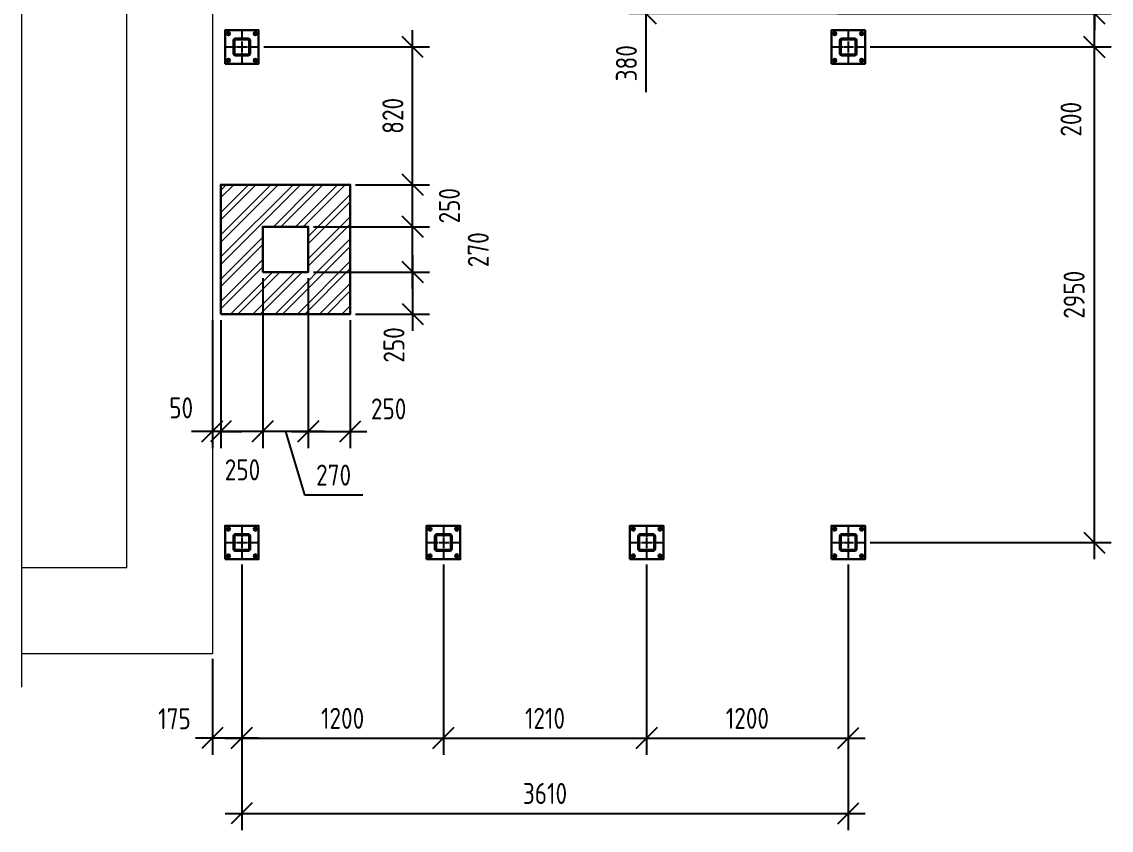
# Model space of a CAD drawing. Header units: millimetres. Extents: x -69913 to 106360, y -63759 to 35456.
# Drawn here: x -3410 to 3075, y 21994 to 26807 of the extents above; entities that cross this region are included whole.
import ezdxf

# ---------------------------------------------------------------- set-up
doc = ezdxf.new("R2010")
doc.units = ezdxf.units.MM
doc.header["$MEASUREMENT"] = 0
doc.linetypes.add('CENTER', pattern=[50.8, 31.75, -6.35, 6.35, -6.35])
doc.linetypes.add('ГОСТ 2.303 5', pattern=[24, 20, -1.5, 1, -1.5])
for name, color, linetype, lineweight in [('Кирпич силикат', 31, 'Continuous', 30), ('МЕТАЛЛ-25', 122, 'Continuous', 30), ('ОСИ', 211, 'CENTER', 15), ('размеры', 4, 'Continuous', 15), ('штриховка', 8, 'Continuous', 20)]:
    doc.layers.add(name, color=color, linetype=linetype, lineweight=lineweight)
doc.styles.add('ГОСТ 2.304', font='CS_Gost2304.shx')
doc.dimstyles.new('СПДС', dxfattribs={"dimscale": 100, "dimtxt": 2.5, "dimasz": 2.5, "dimexe": 2, "dimexo": 0.625, "dimgap": 1, "dimtad": 1, "dimdec": 0, "dimtxsty": 'ГОСТ 2.304', "dimblk": 'OBLIQUE', "dimblk1": 'OBLIQUE', "dimblk2": 'OBLIQUE', "dimcen": 2.5, "dimdle": 2, "dimadec": 0, "dimazin": 2, "dimtfac": 0.75, "dimtdec": 4, "dimtmove": 1, "dimatfit": 3, "dimfxl": 1, "dimtfill": 1, "dimtolj": 1, "dimarcsym": 1})

# ---------------------------------------------------------------- blocks, each defined once
blk = doc.blocks.new('_Oblique')
at = {"color": 0, "linetype": 'ByBlock', "lineweight": -2}
blk.add_line((-0.5, -0.5), (0.5, 0.5), dxfattribs=at)
blk = doc.blocks.new('*D10')
at = {"layer": 'размеры', "color": 0, "lineweight": -2, "ltscale": 100, "transparency": 16777216}
for p, q in [((2975.5, 27856.7), (2975.5, 26756.7)), ((1945.9, 27756.7), (3075.5, 27756.7)), ((1945.9, 26856.7), (3075.5, 26856.7))]:
    blk.add_line(p, q, dxfattribs=at)
at = {"layer": 'размеры', "color": 0, "lineweight": -2, "ltscale": 100, "transparency": 16777216, "xscale": 125, "yscale": 125, "zscale": 125}
for p, rotation in [((2975.5, 27756.7), 90), ((2975.5, 26856.7), 270)]:
    blk.add_blockref('_Oblique', p, dxfattribs=dict(at, rotation=rotation))
at = {"layer": 'размеры', "color": 0, "ltscale": 100, "transparency": 16777216, "insert": (2859.4, 27306.7), "char_height": 125, "attachment_point": 5, "rotation": 90, "style": 'ГОСТ 2.304', "bg_fill": 3, "box_fill_scale": 1.25, "bg_fill_color": 256, "bg_fill_true_color": 13158600, "bg_fill_transparency": 0}
blk.add_mtext('\\A1;900', dxfattribs=at)
blk = doc.blocks.new('*D11')
at = {"layer": 'размеры', "color": 0, "lineweight": -2, "ltscale": 100, "transparency": 16777216}
for p, q in [((1503.4, 27236.7), (204.3, 27236.7)), ((304.3, 27236.7), (304.3, 26756.7)), ((1883.4, 26856.7), (204.3, 26856.7)), ((304.3, 26856.7), (304.3, 26387.9))]:
    blk.add_line(p, q, dxfattribs=at)
at = {"layer": 'размеры', "color": 0, "lineweight": -2, "ltscale": 100, "transparency": 16777216, "xscale": 125, "yscale": 125, "zscale": 125}
for p, rotation in [((304.3, 27236.7), 90), ((304.3, 26856.7), 270)]:
    blk.add_blockref('_Oblique', p, dxfattribs=dict(at, rotation=rotation))
at = {"layer": 'размеры', "color": 0, "ltscale": 100, "transparency": 16777216, "insert": (189.2, 26559.8), "char_height": 125, "attachment_point": 5, "rotation": 90, "style": 'ГОСТ 2.304', "bg_fill": 3, "box_fill_scale": 1.25, "bg_fill_color": 256, "bg_fill_true_color": 13158600, "bg_fill_transparency": 0}
blk.add_mtext('\\A1;380', dxfattribs=at)
blk = doc.blocks.new('A$C7B9B0E34')
at = {"layer": 'МЕТАЛЛ-25', "ltscale": 100, "extrusion": (0, 0, -1)}
for p, q in [((-86.5, 83.8), (-80, 87.5)), ((-86.5, 83.8), (-86.5, 76.2)), ((-80, 72.5), (-86.5, 76.2)), ((-81.8, 80.8), (-83.4, 80.8)), ((-83.4, 79.2), (-81.8, 79.2)), ((-81.8, 80.8), (-78.2, 80.8)), ((-81.8, 79.2), (-78.2, 79.2)), ((-73.5, 83.8), (-80, 87.5)), ((-80, 72.5), (-73.5, 76.2)), ((-76.6, 80.8), (-78.2, 80.8)), ((-78.2, 79.2), (-76.6, 79.2)), ((-73.5, 83.8), (-73.5, 76.2)), ((73.5, 83.8), (80, 87.5)), ((73.5, 83.8), (73.5, 76.2)), ((80, 72.5), (73.5, 76.2)), ((78.2, 80.8), (76.6, 80.8)), ((76.6, 79.2), (78.2, 79.2)), ((78.2, 80.8), (81.8, 80.8)), ((78.2, 79.2), (81.8, 79.2)), ((86.5, 83.8), (80, 87.5)), ((80, 72.5), (86.5, 76.2)), ((83.4, 80.8), (81.8, 80.8)), ((81.8, 79.2), (83.4, 79.2)), ((86.5, 83.8), (86.5, 76.2)), ((-86.5, -76.2), (-80, -72.5)), ((-86.5, -76.2), (-86.5, -83.8)), ((-80, -87.5), (-86.5, -83.8)), ((-81.8, -79.2), (-83.4, -79.2)), ((-83.4, -80.8), (-81.8, -80.8)), ((-81.8, -79.2), (-78.2, -79.2)), ((-81.8, -80.8), (-78.2, -80.8)), ((-73.5, -76.2), (-80, -72.5)), ((-80, -87.5), (-73.5, -83.8)), ((-76.6, -79.2), (-78.2, -79.2)), ((-78.2, -80.8), (-76.6, -80.8)), ((-73.5, -76.2), (-73.5, -83.8)), ((73.5, -76.2), (80, -72.5)), ((73.5, -76.2), (73.5, -83.8)), ((80, -87.5), (73.5, -83.8)), ((78.2, -79.2), (76.6, -79.2)), ((76.6, -80.8), (78.2, -80.8)), ((78.2, -79.2), (81.8, -79.2)), ((78.2, -80.8), (81.8, -80.8)), ((86.5, -76.2), (80, -72.5)), ((80, -87.5), (86.5, -83.8)), ((83.4, -79.2), (81.8, -79.2)), ((81.8, -80.8), (83.4, -80.8)), ((86.5, -76.2), (86.5, -83.8))]:
    blk.add_line(p, q, dxfattribs=at)
at = {"layer": 'МЕТАЛЛ-25', "linetype": 'Continuous', "ltscale": 100}
for p, q in [((-50, -38), (-50, 38)), ((-44, -38), (-44, 38)), ((-38, 50), (38, 50)), ((-38, 44), (38, 44)), ((44, 38), (44, -38)), ((50, 38), (50, -38)), ((38, -44), (-38, -44)), ((38, -50), (-38, -50))]:
    blk.add_line(p, q, dxfattribs=at)
at = {"layer": 'МЕТАЛЛ-25', "ltscale": 100}
blk.add_lwpolyline([(-100, -100), (100, -100), (100, 100), (-100, 100)], close=True, dxfattribs=at)
for centre, radius, start, end in [((-80, 80), 10, 0, 180), ((-80, 80), 10, 180, 0), ((-80, 80), 3.88, 0, 180), ((-80, 80), 3.88, 180, 0), ((-80, 80), 3.5, 166.78699, 193.21301), ((-80, 80), 3.31, 344.99999, 255), ((-80, 80), 2, 23.57815, 156.42185), ((-80, 80), 2, 203.57815, 336.42185), ((-80, 80), 3.5, 346.78699, 13.21301), ((80, 80), 10, 0, 180), ((80, 80), 10, 180, 0), ((80, 80), 3.88, 0, 180), ((80, 80), 3.88, 180, 0), ((80, 80), 3.5, 166.78699, 193.21301), ((80, 80), 3.31, 344.99999, 255), ((80, 80), 2, 23.57815, 156.42185), ((80, 80), 2, 203.57815, 336.42185), ((80, 80), 3.5, 346.78699, 13.21301), ((-80, -80), 10, 0, 180), ((-80, -80), 10, 180, 0), ((-80, -80), 3.88, 0, 180), ((-80, -80), 3.88, 180, 0), ((-80, -80), 3.5, 166.78699, 193.21301), ((-80, -80), 3.31, 344.99999, 255), ((-80, -80), 2, 23.57815, 156.42185), ((-80, -80), 2, 203.57815, 336.42185), ((-80, -80), 3.5, 346.78699, 13.21301), ((80, -80), 10, 0, 180), ((80, -80), 10, 180, 0), ((80, -80), 3.88, 0, 180), ((80, -80), 3.88, 180, 0), ((80, -80), 3.5, 166.78699, 193.21301), ((80, -80), 3.31, 344.99999, 255), ((80, -80), 2, 23.57815, 156.42185), ((80, -80), 2, 203.57815, 336.42185), ((80, -80), 3.5, 346.78699, 13.21301)]:
    blk.add_arc(centre, radius, start, end, dxfattribs=at)
at = {"layer": 'МЕТАЛЛ-25', "linetype": 'Continuous', "ltscale": 100}
for centre, radius, start, end in [((-38, 38), 12, 90, 180), ((-38, 38), 6, 90, 180), ((38, 38), 12, 0, 90), ((38, 38), 6, 0, 90), ((-38, -38), 12, 180, 270), ((-38, -38), 6, 180, 270), ((38, -38), 6, 270, 0), ((38, -38), 12, 270, 0)]:
    blk.add_arc(centre, radius, start, end, dxfattribs=at)
at = {"layer": 'ОСИ', "linetype": 'ГОСТ 2.303 5', "lineweight": 25, "extrusion": (0, 0, -1)}
for p, q in [((-68, 80), (-92, 80)), ((-80, 68), (-80, 92)), ((92, 80), (68, 80)), ((80, 68), (80, 92)), ((-68, -80), (-92, -80)), ((-80, -92), (-80, -68)), ((92, -80), (68, -80)), ((80, -92), (80, -68))]:
    blk.add_line(p, q, dxfattribs=at)
at = {"layer": 'ОСИ', "linetype": 'ГОСТ 2.303 5', "lineweight": 25, "ltscale": 3}
for p, q in [((0, 100), (0, -100)), ((-100, 0), (100, 0))]:
    blk.add_line(p, q, dxfattribs=at)
blk = doc.blocks.new('*D16')
at = {"layer": 'размеры', "color": 0, "lineweight": -2, "ltscale": 100, "transparency": 16777216}
for p, q in [((2975.5, 23606.7), (2975.5, 26756.7)), ((1640.9, 26656.7), (3075.5, 26656.7)), ((1640.9, 23706.7), (3075.5, 23706.7))]:
    blk.add_line(p, q, dxfattribs=at)
at = {"layer": 'размеры', "color": 0, "lineweight": -2, "ltscale": 100, "transparency": 16777216, "xscale": 125, "yscale": 125, "zscale": 125}
for p, rotation in [((2975.5, 26656.7), 90), ((2975.5, 23706.7), 270)]:
    blk.add_blockref('_Oblique', p, dxfattribs=dict(at, rotation=rotation))
at = {"layer": 'размеры', "color": 0, "ltscale": 100, "transparency": 16777216, "insert": (2854.5, 25181.7), "char_height": 125, "attachment_point": 5, "rotation": 90, "style": 'ГОСТ 2.304', "bg_fill": 3, "box_fill_scale": 1.25, "bg_fill_color": 256, "bg_fill_true_color": 13158600, "bg_fill_transparency": 0}
blk.add_mtext('\\A1;2950', dxfattribs=at)
blk = doc.blocks.new('*D17')
at = {"layer": 'размеры', "color": 0, "lineweight": -2, "ltscale": 100, "transparency": 16777216}
for p, q in [((2975.5, 26556.7), (2975.5, 26956.7)), ((1445.9, 26856.7), (3075.5, 26856.7)), ((1640.9, 26656.7), (3075.5, 26656.7))]:
    blk.add_line(p, q, dxfattribs=at)
at = {"layer": 'размеры', "color": 0, "lineweight": -2, "ltscale": 100, "transparency": 16777216, "xscale": 125, "yscale": 125, "zscale": 125}
for p, rotation in [((2975.5, 26856.7), 90), ((2975.5, 26656.7), 270)]:
    blk.add_blockref('_Oblique', p, dxfattribs=dict(at, rotation=rotation))
at = {"layer": 'размеры', "color": 0, "ltscale": 100, "transparency": 16777216, "insert": (2836, 26226.4), "char_height": 125, "attachment_point": 5, "rotation": 90, "style": 'ГОСТ 2.304', "bg_fill": 3, "box_fill_scale": 1.25, "bg_fill_color": 256, "bg_fill_true_color": 13158600, "bg_fill_transparency": 0}
blk.add_mtext('\\A1;200', dxfattribs=at)
blk = doc.blocks.new('*D29')
at = {"layer": 'размеры', "color": 0, "lineweight": -2, "ltscale": 50, "transparency": 16777216}
for p, q in [((-1705.3, 25280.4), (-1705.3, 24267.8)), ((-1455.3, 25030.4), (-1455.3, 24267.8)), ((-1805.3, 24367.8), (-1355.3, 24367.8))]:
    blk.add_line(p, q, dxfattribs=at)
at = {"layer": 'размеры', "color": 0, "lineweight": -2, "ltscale": 50, "transparency": 16777216, "xscale": 125, "yscale": 125, "zscale": 125, "rotation": 180}
blk.add_blockref('_Oblique', (-1705.3, 24367.8), dxfattribs=at)
at = {"layer": 'размеры', "color": 0, "ltscale": 50, "transparency": 16777216, "insert": (-1226.3, 24501.9), "char_height": 125, "attachment_point": 5, "style": 'ГОСТ 2.304', "bg_fill": 3, "box_fill_scale": 1.25, "bg_fill_color": 256, "bg_fill_true_color": 13158600, "bg_fill_transparency": 0}
blk.add_mtext('\\A1;250', dxfattribs=at)
at = {"layer": 'размеры', "color": 0, "lineweight": -2, "ltscale": 50, "transparency": 16777216, "xscale": 125, "yscale": 125, "zscale": 125}
blk.add_blockref('_Oblique', (-1455.3, 24367.8), dxfattribs=at)
blk = doc.blocks.new('*D30')
at = {"layer": 'размеры', "color": 0, "lineweight": -2, "ltscale": 50, "transparency": 16777216}
for p, q in [((-1975.3, 25280.4), (-1975.3, 24267.8)), ((-1705.3, 25280.4), (-1705.3, 24267.8)), ((-1605.3, 24367.8), (-2075.3, 24367.8)), ((-1840.3, 24367.8), (-1727.2, 23990.8)), ((-1727.2, 23990.8), (-1380.4, 23990.8))]:
    blk.add_line(p, q, dxfattribs=at)
at = {"layer": 'размеры', "color": 0, "lineweight": -2, "ltscale": 50, "transparency": 16777216, "xscale": 125, "yscale": 125, "zscale": 125, "rotation": 180}
blk.add_blockref('_Oblique', (-1975.3, 24367.8), dxfattribs=at)
at = {"layer": 'размеры', "color": 0, "lineweight": -2, "ltscale": 50, "transparency": 16777216, "xscale": 125, "yscale": 125, "zscale": 125}
blk.add_blockref('_Oblique', (-1705.3, 24367.8), dxfattribs=at)
at = {"layer": 'размеры', "color": 0, "ltscale": 50, "transparency": 16777216, "insert": (-1553.8, 24108.1), "char_height": 125, "attachment_point": 5, "style": 'ГОСТ 2.304', "bg_fill": 3, "box_fill_scale": 1.25, "bg_fill_color": 256, "bg_fill_true_color": 13158600, "bg_fill_transparency": 0}
blk.add_mtext('\\A1;270', dxfattribs=at)
blk = doc.blocks.new('*D31')
at = {"layer": 'размеры', "color": 0, "lineweight": -2, "ltscale": 50, "transparency": 16777216}
for p, q in [((-1975.3, 25280.4), (-1975.3, 24267.8)), ((-2225.3, 25030.4), (-2225.3, 24267.8)), ((-1875.3, 24367.8), (-2325.3, 24367.8))]:
    blk.add_line(p, q, dxfattribs=at)
at = {"layer": 'размеры', "color": 0, "lineweight": -2, "ltscale": 50, "transparency": 16777216, "xscale": 125, "yscale": 125, "zscale": 125, "rotation": 180}
blk.add_blockref('_Oblique', (-2225.3, 24367.8), dxfattribs=at)
at = {"layer": 'размеры', "color": 0, "lineweight": -2, "ltscale": 50, "transparency": 16777216, "xscale": 125, "yscale": 125, "zscale": 125}
blk.add_blockref('_Oblique', (-1975.3, 24367.8), dxfattribs=at)
at = {"layer": 'размеры', "color": 0, "ltscale": 50, "transparency": 16777216, "insert": (-2096.4, 24139.4), "char_height": 125, "attachment_point": 5, "style": 'ГОСТ 2.304', "bg_fill": 3, "box_fill_scale": 1.25, "bg_fill_color": 256, "bg_fill_true_color": 13158600, "bg_fill_transparency": 0}
blk.add_mtext('\\A1;250', dxfattribs=at)
blk = doc.blocks.new('*D32')
at = {"layer": 'размеры', "color": 0, "lineweight": -2, "ltscale": 50, "transparency": 16777216}
for p, q in [((-2275.3, 25030.4), (-2275.3, 24267.8)), ((-2225.3, 25030.4), (-2225.3, 24267.8)), ((-2275.3, 24367.8), (-2400.3, 24367.8)), ((-2225.3, 24367.8), (-2275.3, 24367.8)), ((-2225.3, 24367.8), (-2100.3, 24367.8))]:
    blk.add_line(p, q, dxfattribs=at)
at = {"layer": 'размеры', "color": 0, "lineweight": -2, "ltscale": 50, "transparency": 16777216, "xscale": 125, "yscale": 125, "zscale": 125, "rotation": 180}
blk.add_blockref('_Oblique', (-2225.3, 24367.8), dxfattribs=at)
at = {"layer": 'размеры', "color": 0, "ltscale": 50, "transparency": 16777216, "insert": (-2461.5, 24508), "char_height": 125, "attachment_point": 5, "style": 'ГОСТ 2.304', "bg_fill": 3, "box_fill_scale": 1.25, "bg_fill_color": 256, "bg_fill_true_color": 13158600, "bg_fill_transparency": 0}
blk.add_mtext('\\A1;50', dxfattribs=at)
at = {"layer": 'размеры', "color": 0, "lineweight": -2, "ltscale": 50, "transparency": 16777216, "xscale": 125, "yscale": 125, "zscale": 125}
blk.add_blockref('_Oblique', (-2275.3, 24367.8), dxfattribs=at)
blk = doc.blocks.new('*D33')
at = {"layer": 'размеры', "color": 0, "lineweight": -2, "ltscale": 50, "transparency": 16777216}
for p, q in [((-1083.6, 25216.7), (-1083.6, 25686.7)), ((-1674.1, 25586.7), (-983.6, 25586.7)), ((-1674.1, 25316.7), (-983.6, 25316.7))]:
    blk.add_line(p, q, dxfattribs=at)
at = {"layer": 'размеры', "color": 0, "lineweight": -2, "ltscale": 50, "transparency": 16777216, "xscale": 125, "yscale": 125, "zscale": 125}
for p, rotation in [((-1083.6, 25586.7), 90), ((-1083.6, 25316.7), 270)]:
    blk.add_blockref('_Oblique', p, dxfattribs=dict(at, rotation=rotation))
at = {"layer": 'размеры', "color": 0, "ltscale": 50, "transparency": 16777216, "insert": (-692.7, 25449.7), "char_height": 125, "attachment_point": 5, "rotation": 90, "style": 'ГОСТ 2.304', "bg_fill": 3, "box_fill_scale": 1.25, "bg_fill_color": 256, "bg_fill_true_color": 13158600, "bg_fill_transparency": 0}
blk.add_mtext('\\A1;270', dxfattribs=at)
blk = doc.blocks.new('*D34')
at = {"layer": 'размеры', "color": 0, "lineweight": -2, "ltscale": 50, "transparency": 16777216}
for p, q in [((-1083.6, 25416.7), (-1083.6, 24966.7)), ((-1674.1, 25316.7), (-983.6, 25316.7)), ((-1424.1, 25066.7), (-983.6, 25066.7))]:
    blk.add_line(p, q, dxfattribs=at)
at = {"layer": 'размеры', "color": 0, "lineweight": -2, "ltscale": 50, "transparency": 16777216, "xscale": 125, "yscale": 125, "zscale": 125, "rotation": 90}
blk.add_blockref('_Oblique', (-1083.6, 25316.7), dxfattribs=at)
at = {"layer": 'размеры', "color": 0, "ltscale": 50, "transparency": 16777216, "insert": (-1194.5, 24882.7), "char_height": 125, "attachment_point": 5, "rotation": 90, "style": 'ГОСТ 2.304', "bg_fill": 3, "box_fill_scale": 1.25, "bg_fill_color": 256, "bg_fill_true_color": 13158600, "bg_fill_transparency": 0}
blk.add_mtext('\\A1;250', dxfattribs=at)
at = {"layer": 'размеры', "color": 0, "lineweight": -2, "ltscale": 50, "transparency": 16777216, "xscale": 125, "yscale": 125, "zscale": 125, "rotation": 270}
blk.add_blockref('_Oblique', (-1083.6, 25066.7), dxfattribs=at)
blk = doc.blocks.new('*D35')
at = {"layer": 'размеры', "color": 0, "lineweight": -2, "ltscale": 50, "transparency": 16777216}
for p, q in [((-1083.6, 25486.7), (-1083.6, 25936.7)), ((-1424.1, 25836.7), (-983.6, 25836.7)), ((-1674.1, 25586.7), (-983.6, 25586.7))]:
    blk.add_line(p, q, dxfattribs=at)
at = {"layer": 'размеры', "color": 0, "lineweight": -2, "ltscale": 50, "transparency": 16777216, "xscale": 125, "yscale": 125, "zscale": 125}
for p, rotation in [((-1083.6, 25836.7), 90), ((-1083.6, 25586.7), 270)]:
    blk.add_blockref('_Oblique', p, dxfattribs=dict(at, rotation=rotation))
at = {"layer": 'размеры', "color": 0, "ltscale": 50, "transparency": 16777216, "insert": (-864.6, 25711.7), "char_height": 125, "attachment_point": 5, "rotation": 90, "style": 'ГОСТ 2.304', "bg_fill": 3, "box_fill_scale": 1.25, "bg_fill_color": 256, "bg_fill_true_color": 13158600, "bg_fill_transparency": 0}
blk.add_mtext('\\A1;250', dxfattribs=at)
blk = doc.blocks.new('*D36')
at = {"layer": 'размеры', "color": 0, "lineweight": -2, "ltscale": 50, "transparency": 16777216}
for p, q in [((-1083.6, 25736.7), (-1083.6, 26756.7)), ((-1969.1, 26656.7), (-983.6, 26656.7)), ((-1424.1, 25836.7), (-983.6, 25836.7))]:
    blk.add_line(p, q, dxfattribs=at)
at = {"layer": 'размеры', "color": 0, "lineweight": -2, "ltscale": 50, "transparency": 16777216, "xscale": 125, "yscale": 125, "zscale": 125}
for p, rotation in [((-1083.6, 26656.7), 90), ((-1083.6, 25836.7), 270)]:
    blk.add_blockref('_Oblique', p, dxfattribs=dict(at, rotation=rotation))
at = {"layer": 'размеры', "color": 0, "ltscale": 50, "transparency": 16777216, "insert": (-1201, 26246.7), "char_height": 125, "attachment_point": 5, "rotation": 90, "style": 'ГОСТ 2.304', "bg_fill": 3, "box_fill_scale": 1.25, "bg_fill_color": 256, "bg_fill_true_color": 13158600, "bg_fill_transparency": 0}
blk.add_mtext('\\A1;820', dxfattribs=at)
blk = doc.blocks.new('*D40')
at = {"layer": 'размеры', "color": 0, "lineweight": -2, "ltscale": 50, "transparency": 16777216}
for p, q in [((-2100.3, 23575.4), (-2100.3, 22442.6)), ((-900.3, 23575.4), (-900.3, 22442.6)), ((-2200.3, 22542.6), (-800.3, 22542.6))]:
    blk.add_line(p, q, dxfattribs=at)
at = {"layer": 'размеры', "color": 0, "lineweight": -2, "ltscale": 50, "transparency": 16777216, "xscale": 125, "yscale": 125, "zscale": 125, "rotation": 180}
blk.add_blockref('_Oblique', (-2100.3, 22542.6), dxfattribs=at)
at = {"layer": 'размеры', "color": 0, "lineweight": -2, "ltscale": 50, "transparency": 16777216, "xscale": 125, "yscale": 125, "zscale": 125}
blk.add_blockref('_Oblique', (-900.3, 22542.6), dxfattribs=at)
at = {"layer": 'размеры', "color": 0, "ltscale": 50, "transparency": 16777216, "insert": (-1500.3, 22659.9), "char_height": 125, "attachment_point": 5, "style": 'ГОСТ 2.304', "bg_fill": 3, "box_fill_scale": 1.25, "bg_fill_color": 256, "bg_fill_true_color": 13158600, "bg_fill_transparency": 0}
blk.add_mtext('\\A1;1200', dxfattribs=at)
blk = doc.blocks.new('*D41')
at = {"layer": 'размеры', "color": 0, "lineweight": -2, "ltscale": 50, "transparency": 16777216}
for p, q in [((-900.3, 23575.4), (-900.3, 22442.6)), ((309.7, 23575.4), (309.7, 22442.6)), ((-1000.3, 22542.6), (409.7, 22542.6))]:
    blk.add_line(p, q, dxfattribs=at)
at = {"layer": 'размеры', "color": 0, "lineweight": -2, "ltscale": 50, "transparency": 16777216, "xscale": 125, "yscale": 125, "zscale": 125, "rotation": 180}
blk.add_blockref('_Oblique', (-900.3, 22542.6), dxfattribs=at)
at = {"layer": 'размеры', "color": 0, "lineweight": -2, "ltscale": 50, "transparency": 16777216, "xscale": 125, "yscale": 125, "zscale": 125}
blk.add_blockref('_Oblique', (309.7, 22542.6), dxfattribs=at)
at = {"layer": 'размеры', "color": 0, "ltscale": 50, "transparency": 16777216, "insert": (-295.3, 22659.9), "char_height": 125, "attachment_point": 5, "style": 'ГОСТ 2.304', "bg_fill": 3, "box_fill_scale": 1.25, "bg_fill_color": 256, "bg_fill_true_color": 13158600, "bg_fill_transparency": 0}
blk.add_mtext('\\A1;1210', dxfattribs=at)
blk = doc.blocks.new('*D42')
at = {"layer": 'размеры', "color": 0, "lineweight": -2, "ltscale": 50, "transparency": 16777216}
for p, q in [((309.7, 23575.4), (309.7, 22442.6)), ((1509.7, 23575.4), (1509.7, 22442.6)), ((209.7, 22542.6), (1609.7, 22542.6))]:
    blk.add_line(p, q, dxfattribs=at)
at = {"layer": 'размеры', "color": 0, "lineweight": -2, "ltscale": 50, "transparency": 16777216, "xscale": 125, "yscale": 125, "zscale": 125, "rotation": 180}
blk.add_blockref('_Oblique', (309.7, 22542.6), dxfattribs=at)
at = {"layer": 'размеры', "color": 0, "lineweight": -2, "ltscale": 50, "transparency": 16777216, "xscale": 125, "yscale": 125, "zscale": 125}
blk.add_blockref('_Oblique', (1509.7, 22542.6), dxfattribs=at)
at = {"layer": 'размеры', "color": 0, "ltscale": 50, "transparency": 16777216, "insert": (909.7, 22659.9), "char_height": 125, "attachment_point": 5, "style": 'ГОСТ 2.304', "bg_fill": 3, "box_fill_scale": 1.25, "bg_fill_color": 256, "bg_fill_true_color": 13158600, "bg_fill_transparency": 0}
blk.add_mtext('\\A1;1200', dxfattribs=at)
blk = doc.blocks.new('*D43')
at = {"layer": 'размеры', "color": 0, "lineweight": -2, "ltscale": 50, "transparency": 16777216}
for p, q in [((-2100.3, 23575.4), (-2100.3, 21993.9)), ((1509.7, 23575.4), (1509.7, 21993.9)), ((-2200.3, 22093.9), (1609.7, 22093.9))]:
    blk.add_line(p, q, dxfattribs=at)
at = {"layer": 'размеры', "color": 0, "lineweight": -2, "ltscale": 50, "transparency": 16777216, "xscale": 125, "yscale": 125, "zscale": 125, "rotation": 180}
blk.add_blockref('_Oblique', (-2100.3, 22093.9), dxfattribs=at)
at = {"layer": 'размеры', "color": 0, "lineweight": -2, "ltscale": 50, "transparency": 16777216, "xscale": 125, "yscale": 125, "zscale": 125}
blk.add_blockref('_Oblique', (1509.7, 22093.9), dxfattribs=at)
at = {"layer": 'размеры', "color": 0, "ltscale": 50, "transparency": 16777216, "insert": (-295.3, 22212.7), "char_height": 125, "attachment_point": 5, "style": 'ГОСТ 2.304', "bg_fill": 3, "box_fill_scale": 1.25, "bg_fill_color": 256, "bg_fill_true_color": 13158600, "bg_fill_transparency": 0}
blk.add_mtext('\\A1;3610', dxfattribs=at)
blk = doc.blocks.new('*D44')
at = {"layer": 'размеры', "color": 0, "lineweight": -2, "ltscale": 50, "transparency": 16777216}
for p, q in [((-2100.3, 23575.4), (-2100.3, 22442.6)), ((-2275.3, 23014.4), (-2275.3, 22442.6)), ((-2000.3, 22542.6), (-2375.3, 22542.6))]:
    blk.add_line(p, q, dxfattribs=at)
at = {"layer": 'размеры', "color": 0, "lineweight": -2, "ltscale": 50, "transparency": 16777216, "xscale": 125, "yscale": 125, "zscale": 125, "rotation": 180}
blk.add_blockref('_Oblique', (-2275.3, 22542.6), dxfattribs=at)
at = {"layer": 'размеры', "color": 0, "lineweight": -2, "ltscale": 50, "transparency": 16777216, "xscale": 125, "yscale": 125, "zscale": 125}
blk.add_blockref('_Oblique', (-2100.3, 22542.6), dxfattribs=at)
at = {"layer": 'размеры', "color": 0, "ltscale": 50, "transparency": 16777216, "insert": (-2501.3, 22657.7), "char_height": 125, "attachment_point": 5, "style": 'ГОСТ 2.304', "bg_fill": 3, "box_fill_scale": 1.25, "bg_fill_color": 256, "bg_fill_true_color": 13158600, "bg_fill_transparency": 0}
blk.add_mtext('\\A1;175', dxfattribs=at)

msp = doc.modelspace()

# ---------------------------------------------------------------- hatches: boundary and pattern name
at = {"layer": 'штриховка', "ltscale": 50}
h = msp.add_hatch(dxfattribs=at)
h.set_pattern_fill('ANSI32', color=256, scale=250, style=0)
h.set_pattern_definition([(45, (-48477.65, -220382.35), (-66.29126, 66.29126), []), (45, (-48433.46, -220382.35), (-66.29126, 66.29126), [])])
h.paths.add_polyline_path([(-1455.3, 25836.7), (-2225.3, 25836.7), (-2225.3, 25066.7), (-1455.3, 25066.7)])
h.paths.add_polyline_path([(-1975.3, 25586.7), (-1705.3, 25586.7), (-1705.3, 25316.7), (-1975.3, 25316.7)], flags=16)

# ---------------------------------------------------------------- linework, layer by layer
at = {"layer": 'Кирпич силикат', "lineweight": 15, "ltscale": 40}
for p, q in [((-2275.3, 35255.7), (-2275.3, 23045.7)), ((-2785.3, 23555.7), (-2785.3, 28955.7))]:
    msp.add_line(p, q, dxfattribs=at)
at = {"layer": 'Кирпич силикат', "ltscale": 100}
for points in [[(-2225.3, 25066.7), (-1455.3, 25066.7), (-1455.3, 25836.7), (-2225.3, 25836.7)], [(-1975.3, 25316.7), (-1705.3, 25316.7), (-1705.3, 25586.7), (-1975.3, 25586.7)]]:
    msp.add_lwpolyline(points, close=True, dxfattribs=at)
at = {"layer": 'Кирпич силикат', "lineweight": 15, "ltscale": 40, "flags": 128}
for points in [[(-2785.3, 23555.7), (-3410.3, 23555.7)], [(-3410.3, 23045.7), (-2275.3, 23045.7)]]:
    msp.add_lwpolyline(points, dxfattribs=at)
at = {"layer": 'МЕТАЛЛ-25', "ltscale": 100, "extrusion": (0, 0, -1)}
for p, q in [((-2186.8, 23790.4), (-2180.3, 23794.2)), ((-2186.8, 23790.4), (-2186.8, 23782.9)), ((-2180.3, 23779.2), (-2186.8, 23782.9)), ((-2182.2, 23787.5), (-2183.7, 23787.5)), ((-2183.7, 23785.9), (-2182.2, 23785.9)), ((-2182.2, 23787.5), (-2178.5, 23787.5)), ((-2182.2, 23785.9), (-2178.5, 23785.9)), ((-2173.8, 23790.4), (-2180.3, 23794.2)), ((-2180.3, 23779.2), (-2173.8, 23782.9)), ((-2176.9, 23787.5), (-2178.5, 23787.5)), ((-2178.5, 23785.9), (-2176.9, 23785.9)), ((-2173.8, 23790.4), (-2173.8, 23782.9)), ((-2026.8, 23790.4), (-2020.3, 23794.2)), ((-2026.8, 23790.4), (-2026.8, 23782.9)), ((-2020.3, 23779.2), (-2026.8, 23782.9)), ((-2022.2, 23787.5), (-2023.7, 23787.5)), ((-2023.7, 23785.9), (-2022.2, 23785.9)), ((-2022.2, 23787.5), (-2018.5, 23787.5)), ((-2022.2, 23785.9), (-2018.5, 23785.9)), ((-2013.8, 23790.4), (-2020.3, 23794.2)), ((-2020.3, 23779.2), (-2013.8, 23782.9)), ((-2016.9, 23787.5), (-2018.5, 23787.5)), ((-2018.5, 23785.9), (-2016.9, 23785.9)), ((-2013.8, 23790.4), (-2013.8, 23782.9)), ((-986.8, 23790.4), (-980.3, 23794.2)), ((-986.8, 23790.4), (-986.8, 23782.9)), ((-980.3, 23779.2), (-986.8, 23782.9)), ((-982.2, 23787.5), (-983.7, 23787.5)), ((-983.7, 23785.9), (-982.2, 23785.9)), ((-982.2, 23787.5), (-978.5, 23787.5)), ((-982.2, 23785.9), (-978.5, 23785.9)), ((-973.8, 23790.4), (-980.3, 23794.2)), ((-980.3, 23779.2), (-973.8, 23782.9)), ((-976.9, 23787.5), (-978.5, 23787.5)), ((-978.5, 23785.9), (-976.9, 23785.9)), ((-973.8, 23790.4), (-973.8, 23782.9)), ((-826.8, 23790.4), (-820.3, 23794.2)), ((-826.8, 23790.4), (-826.8, 23782.9)), ((-820.3, 23779.2), (-826.8, 23782.9)), ((-822.2, 23787.5), (-823.7, 23787.5)), ((-823.7, 23785.9), (-822.2, 23785.9)), ((-822.2, 23787.5), (-818.5, 23787.5)), ((-822.2, 23785.9), (-818.5, 23785.9)), ((-813.8, 23790.4), (-820.3, 23794.2)), ((-820.3, 23779.2), (-813.8, 23782.9)), ((-816.9, 23787.5), (-818.5, 23787.5)), ((-818.5, 23785.9), (-816.9, 23785.9)), ((-813.8, 23790.4), (-813.8, 23782.9)), ((-2186.8, 23630.4), (-2180.3, 23634.2)), ((-2186.8, 23630.4), (-2186.8, 23622.9)), ((-2180.3, 23619.2), (-2186.8, 23622.9)), ((-2182.2, 23627.5), (-2183.7, 23627.5)), ((-2183.7, 23625.9), (-2182.2, 23625.9)), ((-2182.2, 23627.5), (-2178.5, 23627.5)), ((-2182.2, 23625.9), (-2178.5, 23625.9)), ((-2173.8, 23630.4), (-2180.3, 23634.2)), ((-2180.3, 23619.2), (-2173.8, 23622.9)), ((-2176.9, 23627.5), (-2178.5, 23627.5)), ((-2178.5, 23625.9), (-2176.9, 23625.9)), ((-2173.8, 23630.4), (-2173.8, 23622.9)), ((-2026.8, 23630.4), (-2020.3, 23634.2)), ((-2026.8, 23630.4), (-2026.8, 23622.9)), ((-2020.3, 23619.2), (-2026.8, 23622.9)), ((-2022.2, 23627.5), (-2023.7, 23627.5)), ((-2023.7, 23625.9), (-2022.2, 23625.9)), ((-2022.2, 23627.5), (-2018.5, 23627.5)), ((-2022.2, 23625.9), (-2018.5, 23625.9)), ((-2013.8, 23630.4), (-2020.3, 23634.2)), ((-2020.3, 23619.2), (-2013.8, 23622.9)), ((-2016.9, 23627.5), (-2018.5, 23627.5)), ((-2018.5, 23625.9), (-2016.9, 23625.9)), ((-2013.8, 23630.4), (-2013.8, 23622.9))]:
    msp.add_line(p, q, dxfattribs=at)
at = {"layer": 'МЕТАЛЛ-25', "linetype": 'Continuous', "ltscale": 100}
for p, q in [((-2150.3, 23668.7), (-2150.3, 23744.7)), ((-2144.3, 23668.7), (-2144.3, 23744.7)), ((-2138.3, 23756.7), (-2062.3, 23756.7)), ((-2138.3, 23750.7), (-2062.3, 23750.7)), ((-2056.3, 23744.7), (-2056.3, 23668.7)), ((-2050.3, 23744.7), (-2050.3, 23668.7)), ((-950.3, 23668.7), (-950.3, 23744.7)), ((-944.3, 23668.7), (-944.3, 23744.7)), ((-938.3, 23756.7), (-862.3, 23756.7)), ((-938.3, 23750.7), (-862.3, 23750.7)), ((-856.3, 23744.7), (-856.3, 23668.7)), ((-850.3, 23744.7), (-850.3, 23668.7)), ((-2062.3, 23662.7), (-2138.3, 23662.7)), ((-2062.3, 23656.7), (-2138.3, 23656.7)), ((-862.3, 23662.7), (-938.3, 23662.7)), ((-862.3, 23656.7), (-938.3, 23656.7))]:
    msp.add_line(p, q, dxfattribs=at)
at = {"layer": 'МЕТАЛЛ-25', "ltscale": 100}
msp.add_lwpolyline([(-2200.3, 23606.7), (-2000.3, 23606.7), (-2000.3, 23806.7), (-2200.3, 23806.7)], close=True, dxfattribs=at)
for centre, radius, start, end in [((-2180.3, 23786.7), 10, 0, 180), ((-2180.3, 23786.7), 10, 180, 0), ((-2180.3, 23786.7), 3.88, 0, 180), ((-2180.3, 23786.7), 3.88, 180, 0), ((-2180.3, 23786.7), 3.5, 166.78699, 193.21301), ((-2180.3, 23786.7), 3.31, 344.99999, 255), ((-2180.3, 23786.7), 2, 23.57815, 156.42185), ((-2180.3, 23786.7), 2, 203.57815, 336.42185), ((-2180.3, 23786.7), 3.5, 346.78699, 13.21301), ((-2020.3, 23786.7), 10, 0, 180), ((-2020.3, 23786.7), 10, 180, 0), ((-2020.3, 23786.7), 3.88, 0, 180), ((-2020.3, 23786.7), 3.88, 180, 0), ((-2020.3, 23786.7), 3.5, 166.78699, 193.21301), ((-2020.3, 23786.7), 3.31, 344.99999, 255), ((-2020.3, 23786.7), 2, 23.57815, 156.42185), ((-2020.3, 23786.7), 2, 203.57815, 336.42185), ((-2020.3, 23786.7), 3.5, 346.78699, 13.21301), ((-980.3, 23786.7), 10, 0, 180), ((-980.3, 23786.7), 10, 180, 0), ((-980.3, 23786.7), 3.88, 0, 180), ((-980.3, 23786.7), 3.88, 180, 0), ((-980.3, 23786.7), 3.5, 166.78699, 193.21301), ((-980.3, 23786.7), 3.31, 344.99999, 255), ((-980.3, 23786.7), 2, 23.57815, 156.42185), ((-980.3, 23786.7), 2, 203.57815, 336.42185), ((-980.3, 23786.7), 3.5, 346.78699, 13.21301), ((-820.3, 23786.7), 10, 0, 180), ((-820.3, 23786.7), 10, 180, 0), ((-820.3, 23786.7), 3.88, 0, 180), ((-820.3, 23786.7), 3.88, 180, 0), ((-820.3, 23786.7), 3.5, 166.78699, 193.21301), ((-820.3, 23786.7), 3.31, 344.99999, 255), ((-820.3, 23786.7), 2, 23.57815, 156.42185), ((-820.3, 23786.7), 2, 203.57815, 336.42185), ((-820.3, 23786.7), 3.5, 346.78699, 13.21301), ((-2180.3, 23626.7), 10, 0, 180), ((-2180.3, 23626.7), 10, 180, 0), ((-2180.3, 23626.7), 3.88, 0, 180), ((-2180.3, 23626.7), 3.88, 180, 0), ((-2180.3, 23626.7), 3.5, 166.78699, 193.21301), ((-2180.3, 23626.7), 3.31, 344.99999, 255), ((-2180.3, 23626.7), 2, 23.57815, 156.42185), ((-2180.3, 23626.7), 2, 203.57815, 336.42185), ((-2180.3, 23626.7), 3.5, 346.78699, 13.21301), ((-2020.3, 23626.7), 10, 0, 180), ((-2020.3, 23626.7), 10, 180, 0), ((-2020.3, 23626.7), 3.88, 0, 180), ((-2020.3, 23626.7), 3.88, 180, 0), ((-2020.3, 23626.7), 3.5, 166.78699, 193.21301), ((-2020.3, 23626.7), 3.31, 344.99999, 255), ((-2020.3, 23626.7), 2, 23.57815, 156.42185), ((-2020.3, 23626.7), 2, 203.57815, 336.42185), ((-2020.3, 23626.7), 3.5, 346.78699, 13.21301)]:
    msp.add_arc(centre, radius, start, end, dxfattribs=at)
at = {"layer": 'МЕТАЛЛ-25', "linetype": 'Continuous', "ltscale": 100}
for centre, radius, start, end in [((-2138.3, 23744.7), 12, 90, 180), ((-2138.3, 23744.7), 6, 90, 180), ((-2062.3, 23744.7), 12, 0, 90), ((-2062.3, 23744.7), 6, 0, 90), ((-938.3, 23744.7), 12, 90, 180), ((-938.3, 23744.7), 6, 90, 180), ((-862.3, 23744.7), 12, 0, 90), ((-862.3, 23744.7), 6, 0, 90), ((-2138.3, 23668.7), 12, 180, 270), ((-2138.3, 23668.7), 6, 180, 270), ((-2062.3, 23668.7), 6, 270, 0), ((-2062.3, 23668.7), 12, 270, 0), ((-938.3, 23668.7), 12, 180, 270), ((-938.3, 23668.7), 6, 180, 270), ((-862.3, 23668.7), 6, 270, 0), ((-862.3, 23668.7), 12, 270, 0)]:
    msp.add_arc(centre, radius, start, end, dxfattribs=at)
at = {"layer": 'ОСИ', "linetype": 'ГОСТ 2.303 5', "lineweight": 25, "ltscale": 3}
for p, q in [((-2100.3, 23806.7), (-2100.3, 23606.7)), ((-2200.3, 23706.7), (-2000.3, 23706.7)), ((-1000.3, 23706.7), (-800.3, 23706.7))]:
    msp.add_line(p, q, dxfattribs=at)
at = {"layer": 'ОСИ', "linetype": 'ГОСТ 2.303 5', "lineweight": 25, "extrusion": (0, 0, -1)}
for p, q in [((-2168.3, 23786.7), (-2192.3, 23786.7)), ((-2180.3, 23774.7), (-2180.3, 23798.7)), ((-2008.3, 23786.7), (-2032.3, 23786.7)), ((-2020.3, 23774.7), (-2020.3, 23798.7)), ((-968.3, 23786.7), (-992.3, 23786.7)), ((-980.3, 23774.7), (-980.3, 23798.7)), ((-808.3, 23786.7), (-832.3, 23786.7)), ((-820.3, 23774.7), (-820.3, 23798.7)), ((-2168.3, 23626.7), (-2192.3, 23626.7)), ((-2180.3, 23614.7), (-2180.3, 23638.7)), ((-2008.3, 23626.7), (-2032.3, 23626.7)), ((-2020.3, 23614.7), (-2020.3, 23638.7))]:
    msp.add_line(p, q, dxfattribs=at)
at = {"layer": 'размеры', "ltscale": 100}
msp.add_line((-3410.3, 22845.7), (-3410.3, 29050.7), dxfattribs=at)

# ---------------------------------------------------------------- block references
at = {"layer": 'МЕТАЛЛ-25', "ltscale": 100}
for p in [(-2100.3, 26656.7), (309.7, 23706.7), (1509.7, 23706.7)]:
    msp.add_blockref('A$C7B9B0E34', p, dxfattribs=at)

# ---------------------------------------------------------------- dimensions: what is measured, and where the dimension line sits
at = {"layer": 'размеры', "ltscale": 100}
dim = msp.add_linear_dim(base=(2975.5, 26856.7), p1=(1914.7, 27756.7), p2=(1914.7, 26856.7), angle=90, dimstyle='СПДС', override={"dimscale": 50}, dxfattribs=at)
dim.commit()
dim.dimension.update_dxf_attribs({"geometry": '*D10', "text_midpoint": (2859.4, 27306.7)})

# ---------------------------------------------------------------- next in the draw order: dimensions: what is measured, and where the dimension line sits
dim = msp.add_linear_dim(base=(304.3, 27236.7), p1=(1914.7, 26856.7), p2=(1534.7, 27236.7), angle=90, dimstyle='СПДС', override={"dimscale": 50, "dimtmove": 0}, dxfattribs=at)
dim.commit()
dim.dimension.update_dxf_attribs({"geometry": '*D11', "text_midpoint": (304.3, 26559.8), "dimtype": 160})
at = {"layer": 'размеры', "ltscale": 50}
dim = msp.add_linear_dim(base=(-1455.3, 24367.8), p1=(-1705.3, 25311.7), p2=(-1455.3, 25061.7), dimstyle='СПДС', override={"dimscale": 50, "dimtmove": 2}, dxfattribs=at)
dim.commit()
dim.dimension.update_dxf_attribs({"geometry": '*D29', "text_midpoint": (-1226.3, 24501.9), "dimtype": 160})
dim = msp.add_linear_dim(base=(-900.3, 22542.6), p1=(-2100.3, 23606.7), p2=(-900.3, 23606.7), dimstyle='СПДС', override={"dimscale": 50}, dxfattribs=at)
dim.commit()
dim.dimension.update_dxf_attribs({"geometry": '*D40', "text_midpoint": (-1500.3, 22659.9)})

# ---------------------------------------------------------------- next in the draw order: linework, layer by layer
at = {"layer": 'МЕТАЛЛ-25', "ltscale": 100, "extrusion": (0, 0, -1)}
for p, q in [((-986.8, 23630.4), (-980.3, 23634.2)), ((-986.8, 23630.4), (-986.8, 23622.9)), ((-980.3, 23619.2), (-986.8, 23622.9)), ((-982.2, 23627.5), (-983.7, 23627.5)), ((-983.7, 23625.9), (-982.2, 23625.9)), ((-982.2, 23627.5), (-978.5, 23627.5)), ((-982.2, 23625.9), (-978.5, 23625.9)), ((-973.8, 23630.4), (-980.3, 23634.2)), ((-980.3, 23619.2), (-973.8, 23622.9)), ((-976.9, 23627.5), (-978.5, 23627.5)), ((-978.5, 23625.9), (-976.9, 23625.9)), ((-973.8, 23630.4), (-973.8, 23622.9)), ((-826.8, 23630.4), (-820.3, 23634.2)), ((-826.8, 23630.4), (-826.8, 23622.9)), ((-820.3, 23619.2), (-826.8, 23622.9)), ((-822.2, 23627.5), (-823.7, 23627.5)), ((-823.7, 23625.9), (-822.2, 23625.9)), ((-822.2, 23627.5), (-818.5, 23627.5)), ((-822.2, 23625.9), (-818.5, 23625.9)), ((-813.8, 23630.4), (-820.3, 23634.2)), ((-820.3, 23619.2), (-813.8, 23622.9)), ((-816.9, 23627.5), (-818.5, 23627.5)), ((-818.5, 23625.9), (-816.9, 23625.9)), ((-813.8, 23630.4), (-813.8, 23622.9))]:
    msp.add_line(p, q, dxfattribs=at)
at = {"layer": 'МЕТАЛЛ-25', "ltscale": 100}
msp.add_lwpolyline([(-1000.3, 23606.7), (-800.3, 23606.7), (-800.3, 23806.7), (-1000.3, 23806.7)], close=True, dxfattribs=at)
for centre, radius, start, end in [((-980.3, 23626.7), 10, 0, 180), ((-980.3, 23626.7), 10, 180, 0), ((-980.3, 23626.7), 3.88, 0, 180), ((-980.3, 23626.7), 3.88, 180, 0), ((-980.3, 23626.7), 3.5, 166.78699, 193.21301), ((-980.3, 23626.7), 3.31, 344.99999, 255), ((-980.3, 23626.7), 2, 23.57815, 156.42185), ((-980.3, 23626.7), 2, 203.57815, 336.42185), ((-980.3, 23626.7), 3.5, 346.78699, 13.21301), ((-820.3, 23626.7), 10, 0, 180), ((-820.3, 23626.7), 10, 180, 0), ((-820.3, 23626.7), 3.88, 0, 180), ((-820.3, 23626.7), 3.88, 180, 0), ((-820.3, 23626.7), 3.5, 166.78699, 193.21301), ((-820.3, 23626.7), 3.31, 344.99999, 255), ((-820.3, 23626.7), 2, 23.57815, 156.42185), ((-820.3, 23626.7), 2, 203.57815, 336.42185), ((-820.3, 23626.7), 3.5, 346.78699, 13.21301)]:
    msp.add_arc(centre, radius, start, end, dxfattribs=at)
at = {"layer": 'ОСИ', "linetype": 'ГОСТ 2.303 5', "lineweight": 25, "ltscale": 3}
msp.add_line((-900.3, 23806.7), (-900.3, 23606.7), dxfattribs=at)
at = {"layer": 'ОСИ', "linetype": 'ГОСТ 2.303 5', "lineweight": 25, "extrusion": (0, 0, -1)}
for p, q in [((-968.3, 23626.7), (-992.3, 23626.7)), ((-980.3, 23614.7), (-980.3, 23638.7)), ((-808.3, 23626.7), (-832.3, 23626.7)), ((-820.3, 23614.7), (-820.3, 23638.7))]:
    msp.add_line(p, q, dxfattribs=at)

# ---------------------------------------------------------------- next in the draw order: block references
at = {"layer": 'МЕТАЛЛ-25', "ltscale": 100}
msp.add_blockref('A$C7B9B0E34', (1509.7, 26656.7), dxfattribs=at)

# ---------------------------------------------------------------- next in the draw order: dimensions: what is measured, and where the dimension line sits
at = {"layer": 'размеры', "ltscale": 50}
dim = msp.add_linear_dim(base=(-1975.3, 24367.8), p1=(-1705.3, 25311.7), p2=(-1975.3, 25311.7), dimstyle='СПДС', override={"dimscale": 50}, dxfattribs=at)
dim.commit()
dim.dimension.update_dxf_attribs({"geometry": '*D30', "text_midpoint": (-1677.2, 24108.1)})

# ---------------------------------------------------------------- next in the draw order: dimensions: what is measured, and where the dimension line sits
at = {"layer": 'размеры', "ltscale": 100}
dim = msp.add_linear_dim(base=(2975.5, 26656.7), p1=(1609.7, 23706.7), p2=(1609.7, 26656.7), angle=90, dimstyle='СПДС', override={"dimscale": 50}, dxfattribs=at)
dim.commit()
dim.dimension.update_dxf_attribs({"geometry": '*D16', "text_midpoint": (2854.5, 25181.7)})
at = {"layer": 'размеры', "ltscale": 50}
dim = msp.add_linear_dim(base=(-1083.6, 25586.7), p1=(-1705.3, 25316.7), p2=(-1705.3, 25586.7), angle=90, dimstyle='СПДС', override={"dimscale": 50, "dimtmove": 2}, dxfattribs=at)
dim.commit()
dim.dimension.update_dxf_attribs({"geometry": '*D33', "text_midpoint": (-692.7, 25449.7), "dimtype": 160})
dim = msp.add_linear_dim(base=(-2225.3, 24367.8), p1=(-1975.3, 25311.7), p2=(-2225.3, 25061.7), dimstyle='СПДС', override={"dimscale": 50, "dimtmove": 2}, dxfattribs=at)
dim.commit()
dim.dimension.update_dxf_attribs({"geometry": '*D31', "text_midpoint": (-2096.4, 24139.4), "dimtype": 160})
dim = msp.add_linear_dim(base=(309.7, 22542.6), p1=(-900.3, 23606.7), p2=(309.7, 23606.7), dimstyle='СПДС', override={"dimscale": 50}, dxfattribs=at)
dim.commit()
dim.dimension.update_dxf_attribs({"geometry": '*D41', "text_midpoint": (-295.3, 22659.9)})

# ---------------------------------------------------------------- next in the draw order: dimensions: what is measured, and where the dimension line sits
at = {"layer": 'размеры', "ltscale": 100}
dim = msp.add_linear_dim(base=(2975.5, 26856.7), p1=(1609.7, 26656.7), p2=(1414.7, 26856.7), angle=90, dimstyle='СПДС', override={"dimscale": 50, "dimtmove": 2}, dxfattribs=at)
dim.commit()
dim.dimension.update_dxf_attribs({"geometry": '*D17', "text_midpoint": (2836, 26226.4), "dimtype": 160})
at = {"layer": 'размеры', "ltscale": 50}
for base, p1, p2, picture, middle in [((-1083.6, 25836.7), (-1705.3, 25586.7), (-1455.3, 25836.7), '*D35', (-864.6, 25711.7)), ((-1083.6, 25066.7), (-1705.3, 25316.7), (-1455.3, 25066.7), '*D34', (-1194.5, 24882.7))]:
    dim = msp.add_linear_dim(base=base, p1=p1, p2=p2, angle=90, dimstyle='СПДС', override={"dimscale": 50, "dimtmove": 2}, dxfattribs=at)
    dim.commit()
    dim.dimension.update_dxf_attribs({"geometry": picture, "text_midpoint": middle, "dimtype": 160})
dim = msp.add_linear_dim(base=(-2275.3, 24367.8), p1=(-2225.3, 25061.7), p2=(-2275.3, 25061.7), dimstyle='СПДС', override={"dimscale": 50, "dimtmove": 2}, dxfattribs=at)
dim.commit()
dim.dimension.update_dxf_attribs({"geometry": '*D32', "text_midpoint": (-2461.5, 24508), "dimtype": 160})
dim = msp.add_linear_dim(base=(1509.7, 22542.6), p1=(309.7, 23606.7), p2=(1509.7, 23606.7), dimstyle='СПДС', override={"dimscale": 50}, dxfattribs=at)
dim.commit()
dim.dimension.update_dxf_attribs({"geometry": '*D42', "text_midpoint": (909.7, 22659.9)})

# ---------------------------------------------------------------- next in the draw order: dimensions: what is measured, and where the dimension line sits
dim = msp.add_linear_dim(base=(-1083.6, 26656.7), p1=(-1455.3, 25836.7), p2=(-2000.3, 26656.7), angle=90, dimstyle='СПДС', override={"dimscale": 50}, dxfattribs=at)
dim.commit()
dim.dimension.update_dxf_attribs({"geometry": '*D36', "text_midpoint": (-1201, 26246.7)})
dim = msp.add_linear_dim(base=(1509.7, 22093.9), p1=(-2100.3, 23606.7), p2=(1509.7, 23606.7), dimstyle='СПДС', override={"dimscale": 50}, dxfattribs=at)
dim.commit()
dim.dimension.update_dxf_attribs({"geometry": '*D43', "text_midpoint": (-295.3, 22212.7)})

# ---------------------------------------------------------------- next in the draw order: dimensions: what is measured, and where the dimension line sits
dim = msp.add_linear_dim(base=(-2275.3, 22542.6), p1=(-2100.3, 23606.7), p2=(-2275.3, 23045.7), dimstyle='СПДС', override={"dimscale": 50}, dxfattribs=at)
dim.commit()
dim.dimension.update_dxf_attribs({"geometry": '*D44', "text_midpoint": (-2501.3, 22542.6), "dimtype": 160})

doc.saveas('drawing.dxf')
